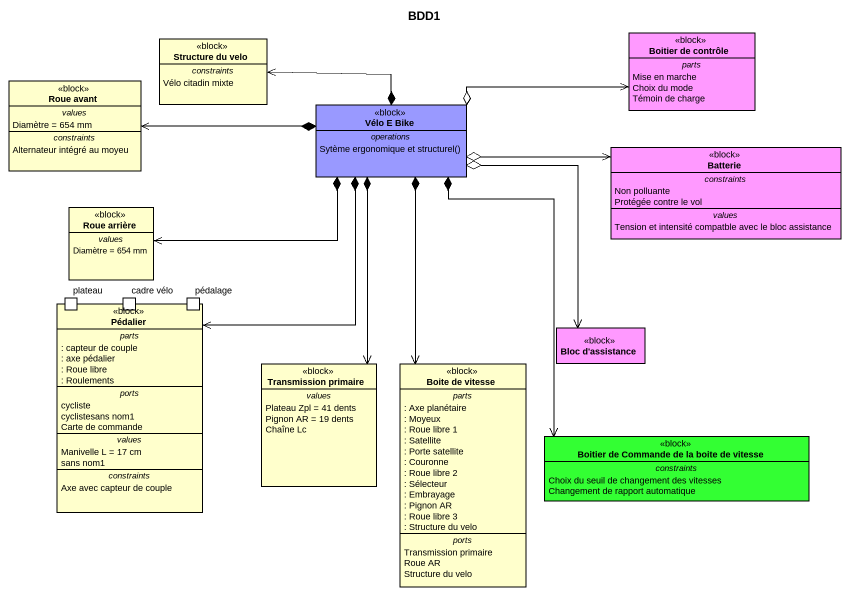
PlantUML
@startuml
title BDD1
hide circle
hide empty members
class "Structure du velo" as Structure_du_velo <<block>> {
  -- constraints --
  Vélo citadin mixte
}
class "Boitier de contrôle" as Boitier_de_contrôle <<block>> #FF99FF {
  -- parts --
  Mise en marche
  Choix du mode
  Témoin de charge
}
class "Roue avant" as Roue_avant <<block>> {
  -- values --
  Diamètre = 654 mm
  -- constraints --
  Alternateur intégré au moyeu
}
class "Vélo E Bike" as Vélo_E_Bike <<block>> #9999FF {
  -- operations --
  Sytème ergonomique et structurel()
}
class Batterie <<block>> #FF99FF {
  -- constraints --
  Non polluante
  Protégée contre le vol
  -- values --
  Tension et intensité compatble avec le bloc assistance
}
class "Roue arrière" as Roue_arrière <<block>> {
  -- values --
  Diamètre = 654 mm
}
class Pédalier <<block>> {
  -- parts --
  : capteur de couple
  : axe pédalier
  : Roue libre
  : Roulements
  -- ports --
  cycliste
  cyclistesans nom1
  Carte de commande
  -- values --
  Manivelle L = 17 cm
  sans nom1
  -- constraints --
  Axe avec capteur de couple
  -- ports --
  cadre vélo
  plateau
  pédalage
}
class "Transmission primaire" as Transmission_primaire <<block>> {
  -- values --
  Plateau Zpl = 41 dents
  Pignon AR = 19 dents
  Chaîne Lc
}
class "Boite de vitesse" as Boite_de_vitesse <<block>> {
  -- parts --
  : Axe planétaire
  : Moyeux
  : Roue libre 1
  : Satellite
  : Porte satellite
  : Couronne
  : Roue libre 2
  : Sélecteur
  : Embrayage
  : Pignon AR
  : Roue libre 3
  : Structure du velo
  -- ports --
  Transmission primaire
  Roue AR
  Structure du velo
}
class "Bloc d'assistance" as Bloc_d_assistance <<block>> #FF99FF
class "Boitier de Commande de la boite de vitesse" as Boitier_de_Commande_de_la <<block>> #33FF33 {
  -- constraints --
  Choix du seuil de changement des vitesses
  Changement de rapport automatique
}
Vélo_E_Bike *-left-> Structure_du_velo
Vélo_E_Bike o-right-> Boitier_de_contrôle
Vélo_E_Bike *-left-> Roue_avant
Vélo_E_Bike o-right-> Batterie
Vélo_E_Bike *-left-> Roue_arrière
Vélo_E_Bike *--> Pédalier
Vélo_E_Bike *--> Transmission_primaire
Vélo_E_Bike *--> Boite_de_vitesse
Vélo_E_Bike o--> Bloc_d_assistance
Vélo_E_Bike *--> Boitier_de_Commande_de_la
@enduml
